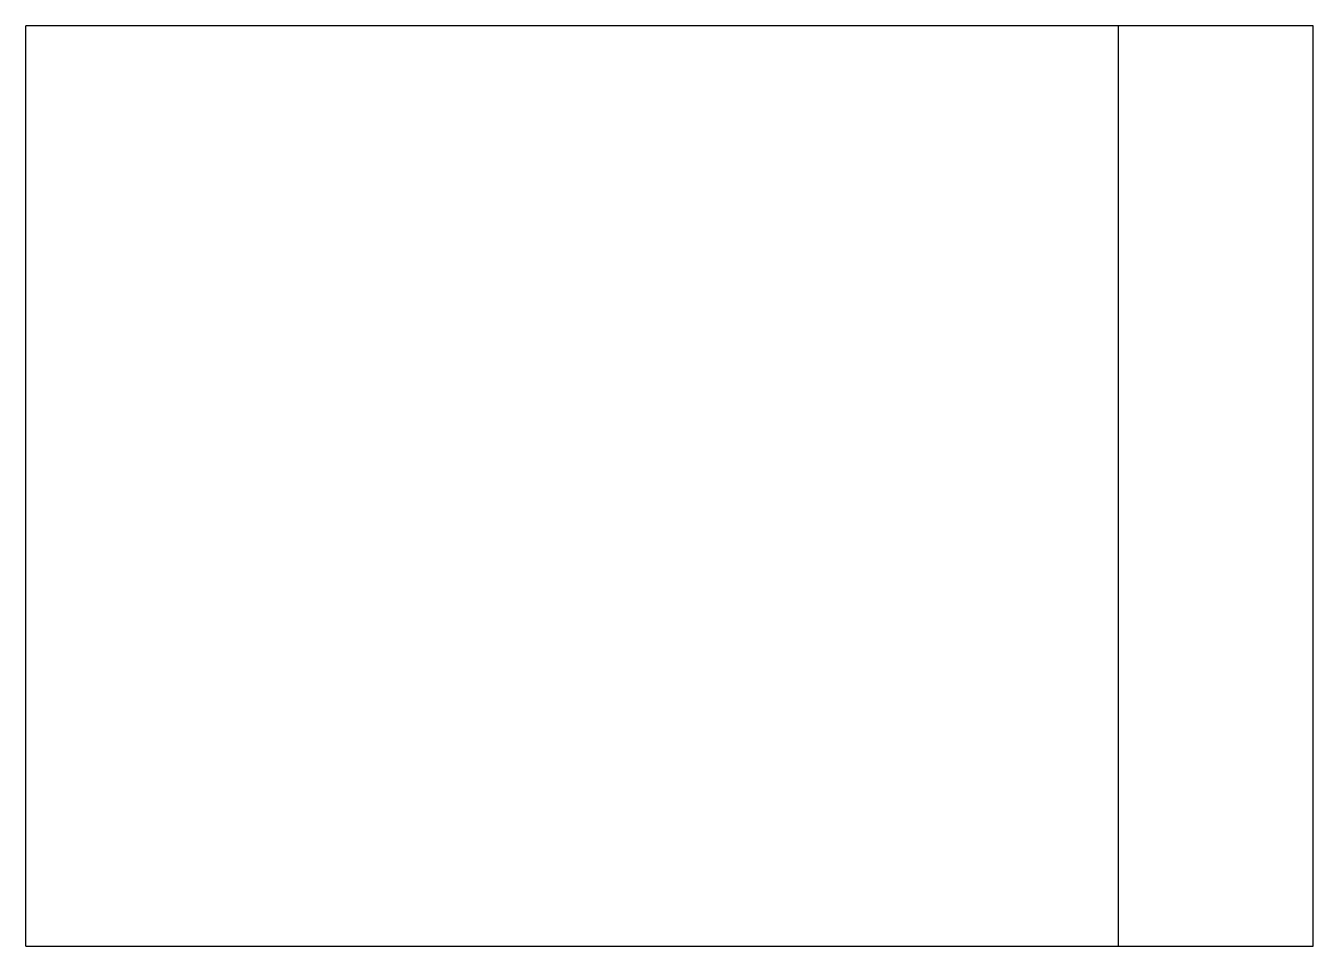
# Model space of a CAD drawing. Header units: millimetres. Extents: x 0 to 1157, y 906 to 1733.
import ezdxf

# ---------------------------------------------------------------- set-up
doc = ezdxf.new("R2010")
doc.units = ezdxf.units.MM
doc.header["$LTSCALE"] = 0.5
doc.layers.add('Contorno', color=3, linetype='Continuous')

msp = doc.modelspace()

# ---------------------------------------------------------------- linework, layer by layer
at = {"layer": 'Contorno'}
for p, q in [((1157, 1733.1), (0, 1733.1)), ((0, 906.1), (0, 1733.1)), ((982, 906.1), (982, 1733.1)), ((1157, 906.1), (1157, 1733.1)), ((0, 906.1), (1157, 906.1))]:
    msp.add_line(p, q, dxfattribs=at)

doc.saveas('drawing.dxf')
